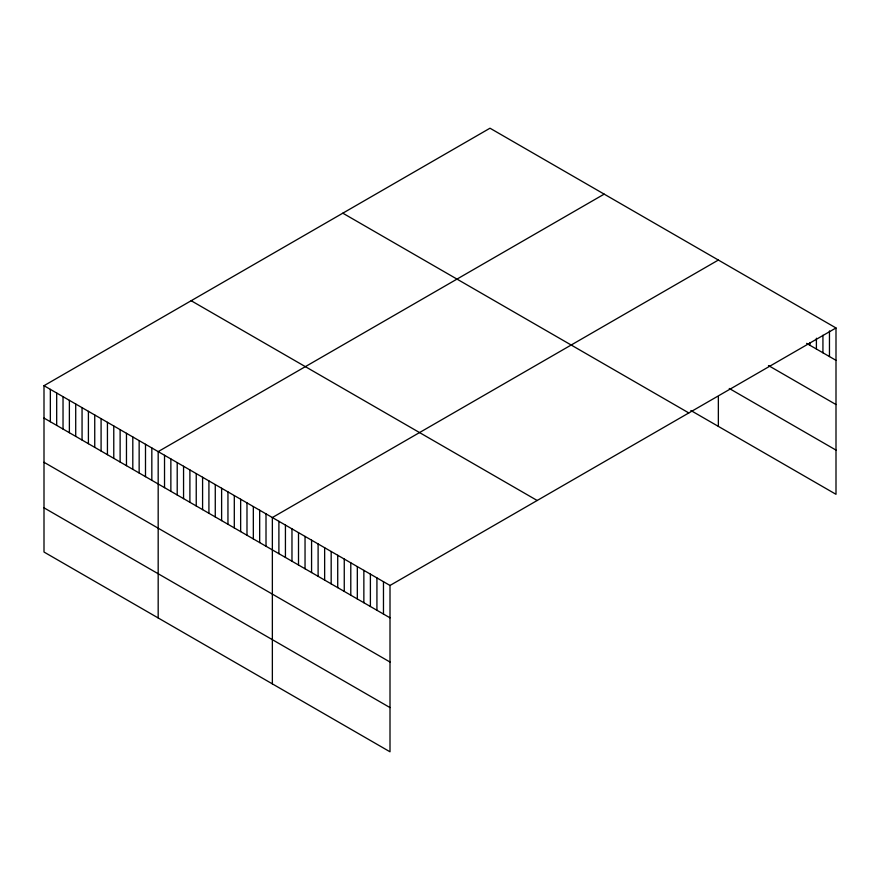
<?xml version="1.0" encoding="UTF-8"?>
<svg xmlns="http://www.w3.org/2000/svg" width="880" height="880" viewBox="0 0 880 880"><rect width="100%" height="100%" fill="white"/><g stroke="black" fill="none" stroke-linecap="round" stroke-linejoin="round"><path stroke-width="1.32" d="M836 327.965L390.005 585.464L390.005 751.795L44 552.035L44 385.693L489.995 128.205L836 327.965L836 494.307L690.866 410.509M604.175 194.128L158.18 451.616L158.18 617.958M718.355 260.051L272.36 517.539L272.36 683.881M806.586 343.354L836 360.338M768.46 365.552L836 404.547M729.256 388.465L836 450.098M342.815 213.18L688.82 412.94M191.18 300.729L537.185 500.489M44 385.693L390.005 585.464M44 418.066L390.005 617.826M44 462.275L390.005 662.035M44 507.826L390.005 707.586M829.466 330.935L829.466 356.565M822.932 335.258L822.932 352.792M816.398 338.228L816.398 349.019M809.853 342.54L809.853 345.246M718.355 396.913L718.355 426.382M383.471 581.691L383.471 614.053M376.926 577.918L376.926 610.28M370.392 574.145L370.392 606.507M363.858 570.372L363.858 602.734M357.324 566.599L357.324 598.961M350.79 562.826L350.79 595.188M344.256 559.053L344.256 591.415M337.722 555.269L337.722 587.642M331.177 551.496L331.177 583.869M324.643 547.723L324.643 580.096M318.109 543.95L318.109 576.323M311.575 540.177L311.575 572.55M305.041 536.404L305.041 568.777M298.507 532.631L298.507 565.004M291.973 528.858L291.973 561.231M285.428 525.085L285.428 557.458M278.894 521.312L278.894 553.685M266.013 513.876L266.013 546.249M259.677 510.213L259.677 542.586M253.33 506.55L253.33 538.923M246.983 502.887L246.983 535.26M240.647 499.235L240.647 531.597M234.3 495.572L234.3 527.934M227.953 491.909L227.953 524.271M221.617 488.246L221.617 520.608M215.27 484.583L215.27 516.945M208.923 480.92L208.923 513.282M202.587 477.257L202.587 509.63M196.24 473.594L196.24 505.967M189.893 469.931L189.893 502.304M183.557 466.268L183.557 498.641M177.21 462.605L177.21 494.978M170.863 458.942L170.863 491.315M164.527 455.279L164.527 487.652M151.833 447.953L151.833 480.326M145.497 444.29L145.497 476.663M139.15 440.638L139.15 473M132.803 436.975L132.803 469.337M126.467 433.312L126.467 465.674M120.12 429.649L120.12 462.011M113.773 425.986L113.773 458.348M107.437 422.323L107.437 454.685M101.09 418.66L101.09 451.033M94.743 414.997L94.743 447.37M88.407 411.334L88.407 443.707M82.06 407.671L82.06 440.044M75.713 404.008L75.713 436.381M69.377 400.345L69.377 432.718M63.03 396.682L63.03 429.055M56.683 393.019L56.683 425.392M50.347 389.356L50.347 421.729"/></g></svg>
